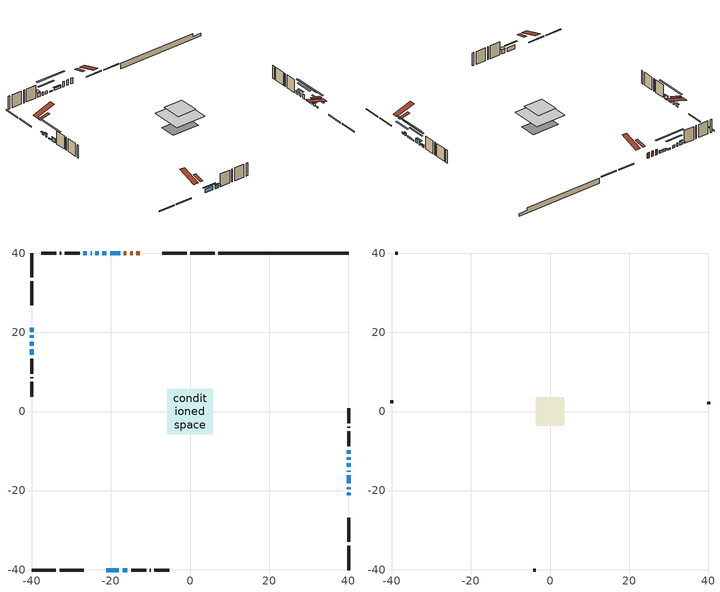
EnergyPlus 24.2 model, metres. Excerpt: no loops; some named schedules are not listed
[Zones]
conditioned space
 floor outside (Floor1 construction): -1.2,-1.2 -1.2,1.2 1.2,1.2 1.2,-1.2 z0.76
 floor adiabatic (AdiabaticFloorConstruction): -5.74,-5.74 -5.74,5.74 5.74,5.74 5.74,-5.74 z3.2
 floor foundation (Slab1 construction): -5.18,-3.05 -5.18,3.05 5.18,3.05 5.18,-3.05 z-1.22
 wall outside (RimJoist1 construction): 6.24,40.09 0.07,40.09 / -40.09,-40.09 -33.92,-40.09 / -40.09,40.09 -40.09,33.92 / 40.09,-40.09 40.09,-33.92 z0.76:1.06
 wall outside (RimJoist2 construction): -0.86,40.09 -7.03,40.09 / -32.99,-40.09 -26.81,-40.09 / -40.09,32.99 -40.09,26.81 / 40.09,-32.99 40.09,-26.81 z0.76:1.06
 wall outside (AdiabaticWallConstruction 1): -12.67,40.09 -13.53,40.09 / -14.46,40.09 -15.14,40.09 / -16.06,40.09 -16.73,40.09 z0.76:2.79
 wall outside (AdiabaticWallConstruction): 40.09,-21.18 40.09,-20.61 / 40.09,-18.17 40.09,-16.14 / -21.13,40.09 -22.15,40.09 z0.76:1.27; 40.09,-19.69 40.09,-19.1 z0.76:1.78; -17.66,40.09 -20.2,40.09 / -40.09,21.18 -40.09,20.23 / 40.09,-10.65 40.09,-9.76 z0.76:1.65; -21.17,-40.09 -17.97,-40.09 / -17.05,-40.09 -15.82,-40.09 / -40.09,15.75 -40.09,14.32 z0.76:2.18; -40.09,19.31 -40.09,18.62 z0.76:2.11; 40.09,-15.22 40.09,-14.96 z0.76:1.12; 40.09,-14.03 40.09,-13.14 / -26.07,40.09 -26.97,40.09 z0.76:2.31; -40.09,17.69 -40.09,16.68 z0.76:1.14; -23.07,40.09 -23.91,40.09 z0.76:1.68; -24.84,40.09 -25.15,40.09 z0.76:1.98; 40.09,-12.21 40.09,-11.58 z0.76:2.03
 wall outside (Wall1 construction): -27.89,40.09 -31.68,40.09 / -14.9,-40.09 -11.11,-40.09 / -40.09,13.4 -40.09,9.61 / 40.09,-8.83 40.09,-5.04 z0.76:5.64
 wall outside (Wall2 construction): -32.61,40.09 -32.88,40.09 / -10.18,-40.09 -9.91,-40.09 / -40.09,8.68 -40.09,8.41 / 40.09,-4.11 40.09,-3.84 z0.76:5.64
 wall outside (Wall3 construction): -33.81,40.09 -37.57,40.09 / -8.98,-40.09 -5.22,-40.09 / -40.09,7.48 -40.09,3.72 / 40.09,-2.92 40.09,0.85 z0.76:5.64
 wall foundation (FoundationWall1 construction): 7.17,40.09,-1.22 7.17,40.09,0.76 36.8,40.09,0.76 36.8,40.09,-0.27 40.09,40.09,-0.27 40.09,40.09,-1.22
 window (WindowConstruction): 40.09,-21.17 40.09,-20.62 z0.76:1.27
 window (WindowConstruction 8): 40.09,-19.69 40.09,-19.1 z0.76:1.78
 window (WindowConstruction 9): -17.66,40.09 -20.2,40.09 z0.76:1.65
 window (WindowConstruction 10): -21.17,-40.09 -17.97,-40.09 z0.76:2.18
 window (WindowConstruction 11): -40.09,21.17 -40.09,20.24 z0.76:1.65
 window (WindowConstruction 12): -40.09,19.31 -40.09,18.62 z0.76:2.11
 window (WindowConstruction 14): 40.09,-18.17 40.09,-16.14 z0.76:1.27
 window (WindowConstruction 15): 40.09,-15.21 40.09,-14.96 z0.76:1.12
 window (WindowConstruction 1): 40.09,-14.03 40.09,-13.14 z0.76:2.31
 window (WindowConstruction 16): -21.13,40.09 -22.15,40.09 z0.76:1.27
 window (WindowConstruction 17): -40.09,17.69 -40.09,16.68 z0.76:1.14
 window (WindowConstruction 2): -23.07,40.09 -23.91,40.09 z0.76:1.67
 window (WindowConstruction 3): -17.04,-40.09 -15.83,-40.09 z0.76:2.18
 window (WindowConstruction 4): -40.09,15.75 -40.09,14.32 z0.76:2.18
 window (WindowConstruction 13): -24.84,40.09 -25.15,40.09 z0.76:1.98
 window (WindowConstruction 5): -26.08,40.09 -26.97,40.09 z0.76:2.31
 window (WindowConstruction 6): 40.09,-12.21 40.09,-11.58 z0.76:2.03
 window (WindowConstruction 7): 40.09,-10.65 40.09,-9.76 z0.76:1.65
 door (Door): -12.67,40.09 -13.53,40.09 z0.76:2.79
 door (Door 1): -14.46,40.09 -15.14,40.09 z0.76:2.79
 door (Door 2): -16.07,40.09 -16.73,40.09 z0.76:2.79
 ceiling adiabatic (AdiabaticFloorConstruction): 5.74,-5.74 5.74,5.74 -5.74,5.74 -5.74,-5.74 z3.2
 roof outside (Roof2 construction): -11.74,40.09,5.64 -11.74,36.3,6.58 -10.77,36.3,6.58 -10.77,40.09,5.64; -22.1,-40.09,5.64 -22.1,-36.3,6.58 -23.08,-36.3,6.58 -23.08,-40.09,5.64; -40.09,22.1,5.64 -36.3,22.1,6.58 -36.3,23.08,6.58 -40.09,23.08,5.64; 40.09,-22.1,5.64 36.3,-22.1,6.58 36.3,-23.08,6.58 40.09,-23.08,5.64
attic - vented
 floor to conditioned space (Floor2 construction Reversed): -3.66,-3.66 -3.66,3.66 3.66,3.66 3.66,-3.66 z5.64
 wall outside (Wall4 construction): -38.5,40.09 -39.16,40.09 / -4.29,-40.09 -3.63,-40.09 / -40.09,2.79 -40.09,2.13 / 40.09,1.78 40.09,2.43 z0.76:5.64
 roof outside (Roof1 construction): -9.84,40.09,5.64 -9.84,32.96,8.01 -7.96,32.96,8.01 -7.96,40.09,5.64; -24.01,-40.09,5.64 -24.01,-32.96,8.01 -25.89,-32.96,8.01 -25.89,-40.09,5.64; -40.09,24.01,5.64 -32.96,24.01,8.01 -32.96,25.89,8.01 -40.09,25.89,5.64; 40.09,-24.01,5.64 32.96,-24.01,8.01 32.96,-25.89,8.01 40.09,-25.89,5.64
shading: 40.09,-17.88 40.09,-23.91 40.52,-23.91 40.52,-17.88 z4.01; 40.09,-18.95 40.09,-19.84 40.52,-19.84 40.52,-18.95 z1.92; -20.35,40.09 -17.51,40.09 -17.51,40.52 -20.35,40.52 z1.8; -17.06,-40.09 -22.09,-40.09 -22.09,-40.52 -17.06,-40.52 z3.09; -40.09,20.09 -40.09,21.32 -40.52,21.32 -40.52,20.09 z1.8; -40.09,18.47 -40.09,19.46 -40.52,19.46 -40.52,18.47 z2.26; 40.09,-10.96 40.09,-23.35 40.52,-23.35 40.52,-10.96 z6.45; 40.09,-9.78 40.09,-20.39 40.52,-20.39 40.52,-9.78 z6.3; 40.09,-10.4 40.09,-16.77 40.52,-16.77 40.52,-10.4 z5.05; -27.32,40.09 -15.95,40.09 -15.95,40.52 -27.32,40.52 z6.45; -40.09,11.5 -40.09,22.87 -40.52,22.87 -40.52,11.5 z6.32; -26.65,40.09 -20.33,40.09 -20.33,40.52 -26.65,40.52 z4.41; -15.68,-40.09 -17.19,-40.09 -17.19,-41.31 -15.68,-41.31 z2.33; -40.09,14.18 -40.09,15.9 -40.24,15.9 -40.24,14.18 z2.33; -27.11,40.09 -25.93,40.09 -25.93,41.61 -27.11,41.61 z2.46; 40.09,-10.67 40.09,-13.12 40.52,-13.12 40.52,-10.67 z2.94; 40.09,-9.61 40.09,-10.8 40.52,-10.8 40.52,-9.61 z1.8
[Building]
Building 1: Terrain=Suburbs
[Site:Location]
Toronto Intl AP_ON: Latitude {deg}=43.68; Longitude {deg}=-79.63; Time Zone {hr}=-5; Elevation {m}=173; Keep Site Location Information=Yes
[Site:GroundTemperature:Shallow]
4.59119, 2.66285, 2.50842, 3.42352, 7.09712, 10.7536, 13.9236, 15.9317, 16.1023, 14.4691, 11.3799, 7.83558
[Site:WaterMainsTemperature]
Calculation Method=Schedule; Temperature Schedule=mains temperature schedule
[Material] Roughness=Rough; Thermal Absorptance=0.9
Name | Thickness {m} | Conductivity {W/m-K} | Density {kg/m3} | Specific Heat {J/kg-K} | Solar Absorptance | Visible Absorptance
asphalt or fiberglass shingles | 0.00635 | 0.162714 | 1121.4 | 1465.45 | 0.4 | 0.4
ceiling loosefill ins | 0.0846667 | 0.0480833 | 16.02 | 1046.75 | 0.7 | 0.7
ceiling stud and cavity | 0.1397 | 0.0941129 | 65.682 | 1177.47 | 0.7 | 0.7
concrete 4.0 in. | 0.1016 | 1.803125 | 2242.8 | 837.4 | 0.7 | 0.7
concrete 8.0 in. | 0.2032 | 1.803125 | 2242.8 | 837.4 | 0.7 | 0.7
door material | 0.04445 | 0.188738 | 512.64 | 1214.23 | 0.7 | 0.7
door material 1 | 0.04445 | 0.20624 | 512.64 | 1214.23 | 0.7 | 0.7
exterior vertical ins | 0.0448461 | 0.029427 | 32.04 | 1214.23 | 0.7 | 0.7
floor covering | 0.0127 | 0.0433444 | 54.468 | 1339.84 | 0.6 | 0.6
floor rigid ins; wall rigid ins | 0.512978 | 0.029427 | 32.04 | 1214.23 | 0.7 | 0.7
floor stud and cavity | 0.1397 | 1.61265 | 92.3553 | 1139.71 | 0.7 | 0.7
floor stud and cavity 1 | 0.1397 | 1.75129 | 37.0049 | 1207.88 | 0.7 | 0.7
furniture material conditioned space 1 | 0.1524 | 0.115458 | 640.8 | 1214.23 | 0.6 | 0.6
gypsum board | 0.0127 | 0.160291 | 801 | 837.4 | 0.6 | 0.6
gypsum board 1 | 0.0127 | 0.160291 | 801 | 837.4 | 0.7 | 0.7
osb sheathing 0.5 in. | 0.0127 | 0.115458 | 512.64 | 1214.23 | 0.7 | 0.7
osb sheathing 0.75 in. | 0.01905 | 0.115458 | 512.64 | 1214.23 | 0.7 | 0.7
osb sheathing 2.0 in. | 0.0508 | 0.115458 | 512.64 | 1214.23 | 0.7 | 0.7
rim joist stud and cavity | 0.0508 | 0.177588 | 50.32683 | 1063.81 | 0.6 | 0.6
rim joist stud and cavity 1 | 0.0508 | 0.0286899 | 125.044 | 1163.47 | 0.6 | 0.6
roof stud and cavity | 0.2032 | 4.44311 | 78.34581 | 1123.46 | 0.7 | 0.7
wall stud and cavity | 0.1397 | 0.435945 | 139.0536 | 1170.24 | 0.7 | 0.7
wall stud and cavity 1 | 0.1397 | 0.383292 | 139.0536 | 1170.24 | 0.7 | 0.7
wall stud and cavity 2 | 0.1397 | 1.27985 | 139.0536 | 1170.24 | 0.7 | 0.7
wall stud and cavity 3 | 0.0889 | 6.1454 | 50.32683 | 1063.81 | 0.6 | 0.6
wall stud and cavity 4 | 0.0889 | 0.380278 | 52.3479 | 1209.89 | 0.7 | 0.7
wall stud and cavity 5 | 0.0889 | 0.391764 | 83.0341 | 1211.67 | 0.7 | 0.7
wood siding | 0.0254 | 0.102417 | 544.68 | 1172.36 | 0.4 | 0.4
wood siding 1 | 0.00254 | 0.102417 | 544.68 | 1172.36 | 0.4 | 0.4
wood siding 2; wood siding 3; wood siding 4 | 0.0254 | 0.102417 | 544.68 | 1172.36 | 0.7 | 0.7
[WindowMaterial:SimpleGlazingSystem]
Name | U-Factor {W/m2-K} | Solar Heat Gain Coefficient
WindowMaterial | 4.67924 | 0.62
WindowMaterial 1 | 3.73669 | 0.69
WindowMaterial 10 | 3.7384 | 0.56
WindowMaterial 11 | 7.14236 | 0.66
WindowMaterial 12 | 2.22975 | 0.51
WindowMaterial 13 | 6.83007 | 0.72
WindowMaterial 14 | 5.51845 | 0.55
WindowMaterial 15 | 4.28235 | 0.47
WindowMaterial 16 | 5.97666 | 0.51
WindowMaterial 2 | 5.09941 | 0.58
WindowMaterial 3 | 2.2235 | 0.57
WindowMaterial 4 | 2.906 | 0.68
WindowMaterial 5 | 4.536722 | 0.63
WindowMaterial 6 | 4.03365 | 0.67
WindowMaterial 7 | 7.33143 | 0.72
WindowMaterial 8 | 4.19264 | 0.66
WindowMaterial 9 | 7.032203 | 0.69
[Construction]
AdiabaticFloorConstruction: floor stud and cavity 1, floor rigid ins, osb sheathing 0.75 in., floor covering
AdiabaticWallConstruction: wood siding 3, wall rigid ins, wall stud and cavity 4, gypsum board
AdiabaticWallConstruction 1: wood siding 4, wall rigid ins, wall stud and cavity 4, gypsum board
Door; Door 1: door material
Door 2: door material 1
Floor1 construction: floor stud and cavity, osb sheathing 0.75 in., floor covering
Floor2 construction Reversed: gypsum board, ceiling stud and cavity, ceiling loosefill ins
FoundationWall1 construction: concrete 8.0 in., gypsum board 1
furniture construction conditioned space 1: furniture material conditioned space 1
PartitionWallConstruction: gypsum board, wall stud and cavity 5, gypsum board
RimJoist1 construction: wood siding 2, rim joist stud and cavity
RimJoist2 construction: wood siding 2, osb sheathing 2.0 in., rim joist stud and cavity 1
Roof1 construction: asphalt or fiberglass shingles
Roof2 construction: asphalt or fiberglass shingles, osb sheathing 0.75 in., roof stud and cavity, gypsum board
Slab1 construction: concrete 4.0 in.
Wall1 construction: wood siding, osb sheathing 0.5 in., wall stud and cavity, gypsum board
Wall2 construction: wood siding, osb sheathing 0.5 in., wall stud and cavity 1, gypsum board
Wall3 construction: wood siding, osb sheathing 0.5 in., wall stud and cavity 2, gypsum board
Wall4 construction: wood siding 1, wall stud and cavity 3
WindowConstruction: WindowMaterial
WindowConstruction 1: WindowMaterial 1
WindowConstruction 10: WindowMaterial 10
WindowConstruction 11: WindowMaterial 11
WindowConstruction 12: WindowMaterial 12
WindowConstruction 13: WindowMaterial 13
WindowConstruction 14; WindowConstruction 16: WindowMaterial 14
WindowConstruction 15: WindowMaterial 15
WindowConstruction 17: WindowMaterial 16
WindowConstruction 2: WindowMaterial 2
WindowConstruction 3: WindowMaterial 3
WindowConstruction 4: WindowMaterial 4
WindowConstruction 5: WindowMaterial 5
WindowConstruction 6: WindowMaterial 6
WindowConstruction 7: WindowMaterial 7
WindowConstruction 8: WindowMaterial 8
WindowConstruction 9: WindowMaterial 9
[Zone] Multiplier=1; Part of Total Floor Area=Yes
Name | Volume {m3}
attic - vented | 20.6301
conditioned space | 494.1
[Space]
Name | Zone | Volume {m3}
attic - vented 1 | attic - vented | 20.6301
conditioned space 1 | conditioned space | 494.1
[ZoneInfiltration:EffectiveLeakageArea]
infil attic - vented 1: Zone or Space=attic - vented 1; Schedule=Always On Discrete; Effective Air Leakage Area {cm2}=2214.21; Stack Coefficient=0.000504275; Wind Coefficient=1.51724e-05
[ZoneMixing]
whole house fan mix: Zone or Space=attic - vented; Schedule=Always On Continuous; Design Flow Rate Calculation Method=Flow/Zone; Design Flow Rate {m3/s}=0; Source Zone or Space=conditioned space
[SurfaceProperty:ExposedFoundationPerimeter]
Slab1: Exposed Perimeter Calculation Method=TotalExposedPerimeter; Total Exposed Perimeter {m}=32.919
[InternalMass] Zone or ZoneList=conditioned space; Space or SpaceList=conditioned space 1
Name | Construction | Surface Area {m2}
furniture mass conditioned space 1 | furniture construction conditioned space 1 | 80.212
partition wall mass | PartitionWallConstruction | 200.53
[Lights]
interior lighting: Zone or ZoneList or Space or SpaceList=conditioned space 1; Schedule=interior lighting schedule; Design Level Calculation Method=LightingLevel; Lighting Level {W}=343.2; Return Air Fraction=0; Fraction Radiant=0.6; Fraction Visible=0.2; Fraction Replaceable=1
[People]
occupants: Zone or ZoneList or Space or SpaceList=conditioned space 1; Number of People Schedule=occupants schedule; Number of People Calculation Method=People; Number of People=3; Fraction Radiant=0.314171; Sensible Heat Fraction=0.56303; Activity Level Schedule=occupants activity schedule; Carbon Dioxide Generation Rate {m3/s-W}=0; Enable ASHRAE 55 Comfort Warnings=No; Mean Radiant Temperature Calculation Type=EnclosureAveraged
[ElectricEquipment] Zone or ZoneList or Space or SpaceList=conditioned space 1; Design Level Calculation Method=EquipmentLevel
Name | Schedule | Design Level {W} | Fraction Latent | Fraction Radiant | Fraction Lost
clothes dryer | clothes dryer schedule | 140.772 | 0.015 | 0.081 | 0.85
clothes washer | clothes washer schedule | 32.1985 | 0.03 | 0.162 | 0.7
cooking range | cooking range schedule | 215.147 | 0.08 | 0.432 | 0.2
dishwasher | dishwasher schedule | 66.8632 | 0.3 | 0.18 | 0.4
fridge | fridge schedule | 72.9452 | 0 | 0.6 | 0
mech vent bath fan 0 | mech vent bath fan 0 schedule | 50.2 | 0 | 0 | 1
mech vent bath fan 1 | mech vent bath fan 1 schedule | 50.2 | 0 | 0 | 1
mech vent house fan | mech vent house fan schedule | 0 | 0 | 0 | 1
mech vent house fan cfis | mech vent house fan cfis schedule | 0 | 0 | 0 | 0
mech vent range fan 0 | mech vent range fan 0 schedule | 57 | 0 | 0 | 1
misc plug loads | misc plug loads schedule | 494.7 | 0.045 | 0.513 | 0.1
whole house fan | Always On Discrete | 0 | 0 | 0 | 1
[OtherEquipment] Zone or ZoneList or Space or SpaceList=conditioned space 1; Design Level Calculation Method=EquipmentLevel
Name | Fuel Type | Schedule | Design Level {W} | Fraction Latent | Fraction Radiant | Fraction Lost
clothes dryer 1 | Electricity | clothes dryer schedule | 0 | 0.015 | 0.081 | 0.85
cooking range 1 | Electricity | cooking range schedule | 0 | 0.08 | 0.432 | 0.2
general water use latent | None | general water use schedule | 62.594 | 1 | 0 | 0
general water use sensible | None | general water use schedule | -61.6891 | 0 | 0.6 | 0
mech vent house fan latent load | None | Always On Discrete | 0 | 1 | 0 | 0
mech vent house fan sensible load | None | Always On Discrete | 0 | 0 | 0 | 0
water heater energy adjustment1 | NaturalGas | Always On Discrete | 0.01 | 0 | 0 | 1
[ZoneInfiltration:DesignFlowRate] Zone or ZoneList or Space or SpaceList=conditioned space 1; Schedule=Always On Discrete; Design Flow Rate Calculation Method=Flow/Zone; Design Flow Rate {m3/s}=0
infil flow; natural vent flow; whole house fan flow
[Foundation:Kiva]
Foundation Kiva 1: Initial Indoor Air Temperature {C}=18; Wall Height Above Grade {m}=0.760019; Wall Depth Below Slab {m}=0.2032; Custom Block Material Name 1=exterior vertical ins; Custom Block Depth 1 {m}=1.98001; Custom Block X Position 1 {m}=0.2159; Custom Block Z Position 1 {m}=0
[Foundation:Kiva:Settings]
Soil Conductivity {W/m-K}=0.849921; Soil Density {kg/m3}=1842.3; Soil Specific Heat {J/kg-K}=418.7; Ground Solar Absorptivity=0.9; Ground Thermal Absorptivity=0.9; Ground Surface Roughness {m}=0.03; Far-Field Width {m}=40; Deep-Ground Boundary Condition=ZeroFlux; Deep-Ground Depth {m}=40; Minimum Cell Dimension {m}=0.2; Maximum Cell Growth Coefficient=3; Simulation Timestep=Timestep
[Exterior:Lights]
exterior lighting: Schedule=exterior lighting schedule; Design Level {W}=75.6
[Schedule:Constant]
Name | Hourly Value
Always On Continuous; mech vent house fan schedule; mech vent house fan cfis schedule; Always On Discrete | 1
occupants activity schedule | 117.228
fridge schedule | 0
[Schedule:Week:Daily]
interior lighting schedule Week Rule - Jan1-Jan27: interior lighting schedule day, interior lighting schedule day, interior lighting schedule day, interior lighting schedule day, interior lighting schedule day, interior lighting schedule day, interior lighting schedule day, interior lighting schedule default day, interior lighting schedule default day, interior lighting schedule default day, interior lighting schedule default day, interior lighting schedule default day
interior lighting schedule Week Rule - Jan28-Feb3: interior lighting schedule day, interior lighting schedule day, interior lighting schedule day, interior lighting schedule day, interior lighting schedule day 1, interior lighting schedule day 1, interior lighting schedule day 1, interior lighting schedule default day, interior lighting schedule default day, interior lighting schedule default day, interior lighting schedule default day, interior lighting schedule default day
interior lighting schedule Week Rule - Feb4-Feb24: interior lighting schedule day 1, interior lighting schedule day 1, interior lighting schedule day 1, interior lighting schedule day 1, interior lighting schedule day 1, interior lighting schedule day 1, interior lighting schedule day 1, interior lighting schedule default day, interior lighting schedule default day, interior lighting schedule default day, interior lighting schedule default day, interior lighting schedule default day
interior lighting schedule Week Rule - Feb25-Mar3: interior lighting schedule day 1, interior lighting schedule day 1, interior lighting schedule day 1, interior lighting schedule day 1, interior lighting schedule day 2, interior lighting schedule day 2, interior lighting schedule day 2, interior lighting schedule default day, interior lighting schedule default day, interior lighting schedule default day, interior lighting schedule default day, interior lighting schedule default day
interior lighting schedule Week Rule - Mar4-Mar31: interior lighting schedule day 2, interior lighting schedule day 2, interior lighting schedule day 2, interior lighting schedule day 2, interior lighting schedule day 2, interior lighting schedule day 2, interior lighting schedule day 2, interior lighting schedule default day, interior lighting schedule default day, interior lighting schedule default day, interior lighting schedule default day, interior lighting schedule default day
interior lighting schedule Week Rule - Apr1-Apr28: interior lighting schedule day 3, interior lighting schedule day 3, interior lighting schedule day 3, interior lighting schedule day 3, interior lighting schedule day 3, interior lighting schedule day 3, interior lighting schedule day 3, interior lighting schedule default day, interior lighting schedule default day, interior lighting schedule default day, interior lighting schedule default day, interior lighting schedule default day
interior lighting schedule Week Rule - Apr29-May5: interior lighting schedule day 3, interior lighting schedule day 3, interior lighting schedule day 4, interior lighting schedule day 4, interior lighting schedule day 4, interior lighting schedule day 4, interior lighting schedule day 4, interior lighting schedule default day, interior lighting schedule default day, interior lighting schedule default day, interior lighting schedule default day, interior lighting schedule default day
interior lighting schedule Week Rule - May6-May26: interior lighting schedule day 4, interior lighting schedule day 4, interior lighting schedule day 4, interior lighting schedule day 4, interior lighting schedule day 4, interior lighting schedule day 4, interior lighting schedule day 4, interior lighting schedule default day, interior lighting schedule default day, interior lighting schedule default day, interior lighting schedule default day, interior lighting schedule default day
interior lighting schedule Week Rule - May27-Jun2: interior lighting schedule day 4, interior lighting schedule day 4, interior lighting schedule day 4, interior lighting schedule day 4, interior lighting schedule day 4, interior lighting schedule day 5, interior lighting schedule day 5, interior lighting schedule default day, interior lighting schedule default day, interior lighting schedule default day, interior lighting schedule default day, interior lighting schedule default day
interior lighting schedule Week Rule - Jun3-Jun30: interior lighting schedule day 5, interior lighting schedule day 5, interior lighting schedule day 5, interior lighting schedule day 5, interior lighting schedule day 5, interior lighting schedule day 5, interior lighting schedule day 5, interior lighting schedule default day, interior lighting schedule default day, interior lighting schedule default day, interior lighting schedule default day, interior lighting schedule default day
interior lighting schedule Week Rule - Jul1-Jul28: interior lighting schedule day 6, interior lighting schedule day 6, interior lighting schedule day 6, interior lighting schedule day 6, interior lighting schedule day 6, interior lighting schedule day 6, interior lighting schedule day 6, interior lighting schedule default day, interior lighting schedule default day, interior lighting schedule default day, interior lighting schedule default day, interior lighting schedule default day
interior lighting schedule Week Rule - Jul29-Aug4: interior lighting schedule day 6, interior lighting schedule day 6, interior lighting schedule day 6, interior lighting schedule day 7, interior lighting schedule day 7, interior lighting schedule day 7, interior lighting schedule day 7, interior lighting schedule default day, interior lighting schedule default day, interior lighting schedule default day, interior lighting schedule default day, interior lighting schedule default day
interior lighting schedule Week Rule - Aug5-Aug25: interior lighting schedule day 7, interior lighting schedule day 7, interior lighting schedule day 7, interior lighting schedule day 7, interior lighting schedule day 7, interior lighting schedule day 7, interior lighting schedule day 7, interior lighting schedule default day, interior lighting schedule default day, interior lighting schedule default day, interior lighting schedule default day, interior lighting schedule default day
interior lighting schedule Week Rule - Aug26-Sep1: interior lighting schedule day 7, interior lighting schedule day 7, interior lighting schedule day 7, interior lighting schedule day 7, interior lighting schedule day 7, interior lighting schedule day 7, interior lighting schedule day 8, interior lighting schedule default day, interior lighting schedule default day, interior lighting schedule default day, interior lighting schedule default day, interior lighting schedule default day
interior lighting schedule Week Rule - Sep2-Sep29: interior lighting schedule day 8, interior lighting schedule day 8, interior lighting schedule day 8, interior lighting schedule day 8, interior lighting schedule day 8, interior lighting schedule day 8, interior lighting schedule day 8, interior lighting schedule default day, interior lighting schedule default day, interior lighting schedule default day, interior lighting schedule default day, interior lighting schedule default day
interior lighting schedule Week Rule - Sep30-Oct6: interior lighting schedule day 8, interior lighting schedule day 9, interior lighting schedule day 9, interior lighting schedule day 9, interior lighting schedule day 9, interior lighting schedule day 9, interior lighting schedule day 9, interior lighting schedule default day, interior lighting schedule default day, interior lighting schedule default day, interior lighting schedule default day, interior lighting schedule default day
interior lighting schedule Week Rule - Oct7-Oct27: interior lighting schedule day 9, interior lighting schedule day 9, interior lighting schedule day 9, interior lighting schedule day 9, interior lighting schedule day 9, interior lighting schedule day 9, interior lighting schedule day 9, interior lighting schedule default day, interior lighting schedule default day, interior lighting schedule default day, interior lighting schedule default day, interior lighting schedule default day
interior lighting schedule Week Rule - Oct28-Nov3: interior lighting schedule day 9, interior lighting schedule day 9, interior lighting schedule day 9, interior lighting schedule day 9, interior lighting schedule day 10, interior lighting schedule day 10, interior lighting schedule day 10, interior lighting schedule default day, interior lighting schedule default day, interior lighting schedule default day, interior lighting schedule default day, interior lighting schedule default day
interior lighting schedule Week Rule - Nov4-Nov24: interior lighting schedule day 10, interior lighting schedule day 10, interior lighting schedule day 10, interior lighting schedule day 10, interior lighting schedule day 10, interior lighting schedule day 10, interior lighting schedule day 10, interior lighting schedule default day, interior lighting schedule default day, interior lighting schedule default day, interior lighting schedule default day, interior lighting schedule default day
interior lighting schedule Week Rule - Nov25-Dec1: interior lighting schedule day 10, interior lighting schedule day 10, interior lighting schedule day 10, interior lighting schedule day 10, interior lighting schedule day 10, interior lighting schedule day 10, interior lighting schedule day 11, interior lighting schedule default day, interior lighting schedule default day, interior lighting schedule default day, interior lighting schedule default day, interior lighting schedule default day
interior lighting schedule Week Rule - Dec2-Dec31: interior lighting schedule day 11, interior lighting schedule day 11, interior lighting schedule day 11, interior lighting schedule day 11, interior lighting schedule day 11, interior lighting schedule day 11, interior lighting schedule day 11, interior lighting schedule default day, interior lighting schedule default day, interior lighting schedule default day, interior lighting schedule default day, interior lighting schedule default day
occupants schedule Week Rule - Jan1-Dec31: occupants schedule day, occupants schedule day, occupants schedule day, occupants schedule day, occupants schedule day, occupants schedule day, occupants schedule day, occupants schedule default day, occupants schedule default day, occupants schedule default day, occupants schedule default day, occupants schedule default day
clothes dryer schedule Week Rule - Jan1-Dec31: clothes dryer schedule day, clothes dryer schedule day, clothes dryer schedule day, clothes dryer schedule day, clothes dryer schedule day, clothes dryer schedule day, clothes dryer schedule day, clothes dryer schedule default day, clothes dryer schedule default day, clothes dryer schedule default day, clothes dryer schedule default day, clothes dryer schedule default day
clothes washer schedule Week Rule - Jan1-Dec31: clothes washer schedule day, clothes washer schedule day, clothes washer schedule day, clothes washer schedule day, clothes washer schedule day, clothes washer schedule day, clothes washer schedule day, clothes washer schedule default day, clothes washer schedule default day, clothes washer schedule default day, clothes washer schedule default day, clothes washer schedule default day
cooking range schedule Week Rule - Jan1-Dec31: cooking range schedule day, cooking range schedule day, cooking range schedule day, cooking range schedule day, cooking range schedule day, cooking range schedule day, cooking range schedule day, cooking range schedule default day, cooking range schedule default day, cooking range schedule default day, cooking range schedule default day, cooking range schedule default day
dishwasher schedule Week Rule - Jan1-Dec31: dishwasher schedule day, dishwasher schedule day, dishwasher schedule day, dishwasher schedule day, dishwasher schedule day, dishwasher schedule day, dishwasher schedule day, dishwasher schedule default day, dishwasher schedule default day, dishwasher schedule default day, dishwasher schedule default day, dishwasher schedule default day
mech vent bath fan 0 schedule Week Rule - Jan1-Dec31: mech vent bath fan 0 schedule day, mech vent bath fan 0 schedule day, mech vent bath fan 0 schedule day, mech vent bath fan 0 schedule day, mech vent bath fan 0 schedule day, mech vent bath fan 0 schedule day, mech vent bath fan 0 schedule day, mech vent bath fan 0 schedule default day, mech vent bath fan 0 schedule default day, mech vent bath fan 0 schedule default day, mech vent bath fan 0 schedule default day, mech vent bath fan 0 schedule default day
mech vent bath fan 1 schedule Week Rule - Jan1-Dec31: mech vent bath fan 1 schedule day, mech vent bath fan 1 schedule day, mech vent bath fan 1 schedule day, mech vent bath fan 1 schedule day, mech vent bath fan 1 schedule day, mech vent bath fan 1 schedule day, mech vent bath fan 1 schedule day, mech vent bath fan 1 schedule default day, mech vent bath fan 1 schedule default day, mech vent bath fan 1 schedule default day, mech vent bath fan 1 schedule default day, mech vent bath fan 1 schedule default day
mech vent range fan 0 schedule Week Rule - Jan1-Dec31: mech vent range fan 0 schedule day, mech vent range fan 0 schedule day, mech vent range fan 0 schedule day, mech vent range fan 0 schedule day, mech vent range fan 0 schedule day, mech vent range fan 0 schedule day, mech vent range fan 0 schedule day, mech vent range fan 0 schedule default day, mech vent range fan 0 schedule default day, mech vent range fan 0 schedule default day, mech vent range fan 0 schedule default day, mech vent range fan 0 schedule default day
misc plug loads schedule Week Rule - Jan1-Dec31: misc plug loads schedule day, misc plug loads schedule day, misc plug loads schedule day, misc plug loads schedule day, misc plug loads schedule day, misc plug loads schedule day, misc plug loads schedule day, misc plug loads schedule default day, misc plug loads schedule default day, misc plug loads schedule default day, misc plug loads schedule default day, misc plug loads schedule default day
general water use schedule Week Rule - Jan1-Dec31: general water use schedule day, general water use schedule day, general water use schedule day, general water use schedule day, general water use schedule day, general water use schedule day, general water use schedule day, general water use schedule default day, general water use schedule default day, general water use schedule default day, general water use schedule default day, general water use schedule default day
exterior lighting schedule Week Rule - Jan1-Jan27: exterior lighting schedule day, exterior lighting schedule day, exterior lighting schedule day, exterior lighting schedule day, exterior lighting schedule day, exterior lighting schedule day, exterior lighting schedule day, exterior lighting schedule default day, exterior lighting schedule default day, exterior lighting schedule default day, exterior lighting schedule default day, exterior lighting schedule default day
exterior lighting schedule Week Rule - Jan28-Feb3: exterior lighting schedule day, exterior lighting schedule day, exterior lighting schedule day, exterior lighting schedule day, exterior lighting schedule day 1, exterior lighting schedule day 1, exterior lighting schedule day 1, exterior lighting schedule default day, exterior lighting schedule default day, exterior lighting schedule default day, exterior lighting schedule default day, exterior lighting schedule default day
exterior lighting schedule Week Rule - Feb4-Feb24: exterior lighting schedule day 1, exterior lighting schedule day 1, exterior lighting schedule day 1, exterior lighting schedule day 1, exterior lighting schedule day 1, exterior lighting schedule day 1, exterior lighting schedule day 1, exterior lighting schedule default day, exterior lighting schedule default day, exterior lighting schedule default day, exterior lighting schedule default day, exterior lighting schedule default day
exterior lighting schedule Week Rule - Feb25-Mar3: exterior lighting schedule day 1, exterior lighting schedule day 1, exterior lighting schedule day 1, exterior lighting schedule day 1, exterior lighting schedule day 2, exterior lighting schedule day 2, exterior lighting schedule day 2, exterior lighting schedule default day, exterior lighting schedule default day, exterior lighting schedule default day, exterior lighting schedule default day, exterior lighting schedule default day
exterior lighting schedule Week Rule - Mar4-Mar31: exterior lighting schedule day 2, exterior lighting schedule day 2, exterior lighting schedule day 2, exterior lighting schedule day 2, exterior lighting schedule day 2, exterior lighting schedule day 2, exterior lighting schedule day 2, exterior lighting schedule default day, exterior lighting schedule default day, exterior lighting schedule default day, exterior lighting schedule default day, exterior lighting schedule default day
exterior lighting schedule Week Rule - Apr1-Apr28: exterior lighting schedule day 3, exterior lighting schedule day 3, exterior lighting schedule day 3, exterior lighting schedule day 3, exterior lighting schedule day 3, exterior lighting schedule day 3, exterior lighting schedule day 3, exterior lighting schedule default day, exterior lighting schedule default day, exterior lighting schedule default day, exterior lighting schedule default day, exterior lighting schedule default day
[Schedule:Year]
interior lighting schedule: interior lighting schedule Week Rule - Jan1-Jan27, 1, 1, 1, 27, interior lighting schedule Week Rule - Jan28-Feb3, 1, 28, 2, 3, interior lighting schedule Week Rule - Feb4-Feb24, 2, 4, 2, 24, interior lighting schedule Week Rule - Feb25-Mar3, 2, 25, 3, 3, interior lighting schedule Week Rule - Mar4-Mar31, 3, 4, 3, 31, interior lighting schedule Week Rule - Apr1-Apr28, 4, 1, 4, 28, interior lighting schedule Week Rule - Apr29-May5, 4, 29, 5, 5, interior lighting schedule Week Rule - May6-May26, 5, 6, 5, 26, interior lighting schedule Week Rule - May27-Jun2, 5, 27, 6, 2, interior lighting schedule Week Rule - Jun3-Jun30, 6, 3, 6, 30, interior lighting schedule Week Rule - Jul1-Jul28, 7, 1, 7, 28, interior lighting schedule Week Rule - Jul29-Aug4, 7, 29, 8, 4, interior lighting schedule Week Rule - Aug5-Aug25, 8, 5, 8, 25, interior lighting schedule Week Rule - Aug26-Sep1, 8, 26, 9, 1, interior lighting schedule Week Rule - Sep2-Sep29, 9, 2, 9, 29, interior lighting schedule Week Rule - Sep30-Oct6, 9, 30, 10, 6, interior lighting schedule Week Rule - Oct7-Oct27, 10, 7, 10, 27, interior lighting schedule Week Rule - Oct28-Nov3, 10, 28, 11, 3, interior lighting schedule Week Rule - Nov4-Nov24, 11, 4, 11, 24, interior lighting schedule Week Rule - Nov25-Dec1, 11, 25, 12, 1, interior lighting schedule Week Rule - Dec2-Dec31, 12, 2, 12, 31
occupants schedule: occupants schedule Week Rule - Jan1-Dec31, 1, 1, 12, 31
clothes dryer schedule: clothes dryer schedule Week Rule - Jan1-Dec31, 1, 1, 12, 31
clothes washer schedule: clothes washer schedule Week Rule - Jan1-Dec31, 1, 1, 12, 31
cooking range schedule: cooking range schedule Week Rule - Jan1-Dec31, 1, 1, 12, 31
dishwasher schedule: dishwasher schedule Week Rule - Jan1-Dec31, 1, 1, 12, 31
mech vent bath fan 0 schedule: mech vent bath fan 0 schedule Week Rule - Jan1-Dec31, 1, 1, 12, 31
mech vent bath fan 1 schedule: mech vent bath fan 1 schedule Week Rule - Jan1-Dec31, 1, 1, 12, 31
mech vent range fan 0 schedule: mech vent range fan 0 schedule Week Rule - Jan1-Dec31, 1, 1, 12, 31
misc plug loads schedule: misc plug loads schedule Week Rule - Jan1-Dec31, 1, 1, 12, 31
general water use schedule: general water use schedule Week Rule - Jan1-Dec31, 1, 1, 12, 31
exterior lighting schedule: exterior lighting schedule Week Rule - Jan1-Jan27, 1, 1, 1, 27, exterior lighting schedule Week Rule - Jan28-Feb3, 1, 28, 2, 3, exterior lighting schedule Week Rule - Feb4-Feb24, 2, 4, 2, 24, exterior lighting schedule Week Rule - Feb25-Mar3, 2, 25, 3, 3, exterior lighting schedule Week Rule - Mar4-Mar31, 3, 4, 3, 31, exterior lighting schedule Week Rule - Apr1-Apr28, 4, 1, 4, 28, exterior lighting schedule Week Rule - Apr29-May5, 4, 29, 5, 5, exterior lighting schedule Week Rule - May6-May26, 5, 6, 5, 26, exterior lighting schedule Week Rule - May27-Jun2, 5, 27, 6, 2, exterior lighting schedule Week Rule - Jun3-Jun30, 6, 3, 6, 30, exterior lighting schedule Week Rule - Jul1-Jul28, 7, 1, 7, 28, exterior lighting schedule Week Rule - Jul29-Aug4, 7, 29, 8, 4, exterior lighting schedule Week Rule - Aug5-Aug25, 8, 5, 8, 25, exterior lighting schedule Week Rule - Aug26-Sep1, 8, 26, 9, 1, exterior lighting schedule Week Rule - Sep2-Sep29, 9, 2, 9, 29, exterior lighting schedule Week Rule - Sep30-Oct6, 9, 30, 10, 6, exterior lighting schedule Week Rule - Oct7-Oct27, 10, 7, 10, 27, exterior lighting schedule Week Rule - Oct28-Nov3, 10, 28, 11, 3, exterior lighting schedule Week Rule - Nov4-Nov24, 11, 4, 11, 24, exterior lighting schedule Week Rule - Nov25-Dec1, 11, 25, 12, 1, exterior lighting schedule Week Rule - Dec2-Dec31, 12, 2, 12, 31
[Schedule:Compact]
mains temperature schedule: Through: 01/01, For: AllDays, Until: 24:00, 8.43722, Through: 01/02, For: AllDays, Until: 24:00, 8.37111, Through: 01/03, For: AllDays, Until: 24:00, 8.30611, Through: 01/04, For: AllDays, Until: 24:00, 8.24222, Through: 01/05, For: AllDays, Until: 24:00, 8.17944, Through: 01/06, For: AllDays, Until: 24:00, 8.11833, Through: 01/07, For: AllDays, Until: 24:00, 8.05833, Through: 01/08, For: AllDays, Until: 24:00, 7.99944, Through: 01/09, For: AllDays, Until: 24:00, 7.94222, Through: 01/10, For: AllDays, Until: 24:00, 7.88611, Through: 01/11, For: AllDays, Until: 24:00, 7.83167, Through: 01/12, For: AllDays, Until: 24:00, 7.77833, Through: 01/13, For: AllDays, Until: 24:00, 7.72611, Through: 01/14, For: AllDays, Until: 24:00, 7.67556, Through: 01/15, For: AllDays, Until: 24:00, 7.62667, Through: 01/16, For: AllDays, Until: 24:00, 7.57889, Through: 01/17, For: AllDays, Until: 24:00, 7.53278, Through: 01/18, For: AllDays, Until: 24:00, 7.48778, Through: 01/19, For: AllDays, Until: 24:00, 7.44444, Through: 01/20, For: AllDays, Until: 24:00, 7.40278, Through: 01/21, For: AllDays, Until: 24:00, 7.36278, Through: 01/22, For: AllDays, Until: 24:00, 7.32389, Through: 01/23, For: AllDays, Until: 24:00, 7.28667, Through: 01/24, For: AllDays, Until: 24:00, 7.25056, Through: 01/25, For: AllDays, Until: 24:00, 7.21667, Through: 01/26, For: AllDays, Until: 24:00, 7.18389, Through: 01/27, For: AllDays, Until: 24:00, 7.15278, Through: 01/28, For: AllDays, Until: 24:00, 7.12333, Through: 01/29, For: AllDays, Until: 24:00, 7.09556, Through: 01/30, For: AllDays, Until: 24:00, 7.06944, Through: 01/31, For: AllDays, Until: 24:00, 7.04444, Through: 02/01, For: AllDays, Until: 24:00, 7.02167, Through: 02/02, For: AllDays, Until: 24:00, 7, Through: 02/03, For: AllDays, Until: 24:00, 6.98, Through: 02/04, For: AllDays, Until: 24:00, 6.96222, Through: 02/05, For: AllDays, Until: 24:00, 6.94556, Through: 02/06, For: AllDays, Until: 24:00, 6.93056, Through: 02/07, For: AllDays, Until: 24:00, 6.91722, Through: 02/08, For: AllDays, Until: 24:00, 6.90556, Through: 02/09, For: AllDays, Until: 24:00, 6.89556, Through: 02/10, For: AllDays, Until: 24:00, 6.88722, Through: 02/11, For: AllDays, Until: 24:00, 6.88056, Through: 02/12, For: AllDays, Until: 24:00, 6.875, Through: 02/13, For: AllDays, Until: 24:00, 6.87167, Through: 02/14, For: AllDays, Until: 24:00, 6.87, Through: 02/15, For: AllDays, Until: 24:00, 6.87, Through: 02/16, For: AllDays, Until: 24:00, 6.87167, Through: 02/17, For: AllDays, Until: 24:00, 6.875, Through: 02/18, For: AllDays, Until: 24:00, 6.88, Through: 02/19, For: AllDays, Until: 24:00, 6.88611, Through: 02/20, For: AllDays, Until: 24:00, 6.89444, Through: 02/21, For: AllDays, Until: 24:00, 6.90444, Through: 02/22, For: AllDays, Until: 24:00, 6.91611, Through: 02/23, For: AllDays, Until: 24:00, 6.92889, Through: 02/24, For: AllDays, Until: 24:00, 6.94389, Through: 02/25, For: AllDays, Until: 24:00, 6.96056, Through: 02/26, For: AllDays, Until: 24:00, 6.97833, Through: 02/27, For: AllDays, Until: 24:00, 6.99833, Through: 02/28, For: AllDays, Until: 24:00, 7.01944, Through: 03/01, For: AllDays, Until: 24:00, 7.04222, Through: 03/02, For: AllDays, Until: 24:00, 7.06667, Through: 03/03, For: AllDays, Until: 24:00, 7.09278, Through: 03/04, For: AllDays, Until: 24:00, 7.12056, Through: 03/05, For: AllDays, Until: 24:00, 7.15, Through: 03/06, For: AllDays, Until: 24:00, 7.18111, Through: 03/07, For: AllDays, Until: 24:00, 7.21333, Through: 03/08, For: AllDays, Until: 24:00, 7.24722, Through: 03/09, For: AllDays, Until: 24:00, 7.28278, Through: 03/10, For: AllDays, Until: 24:00, 7.32, Through: 03/11, For: AllDays, Until: 24:00, 7.35889, Through: 03/12, For: AllDays, Until: 24:00, 7.39889, Through: 03/13, For: AllDays, Until: 24:00, 7.44056, Through: 03/14, For: AllDays, Until: 24:00, 7.48389, Through: 03/15, For: AllDays, Until: 24:00, 7.52833, Through: 03/16, For: AllDays, Until: 24:00, 7.57444, Through: 03/17, For: AllDays, Until: 24:00, 7.62222, Through: 03/18, For: AllDays, Until: 24:00, 7.67111, Through: 03/19, For: AllDays, Until: 24:00, 7.72111, Through: 03/20, For: AllDays, Until: 24:00, 7.77333, Through: 03/21, For: AllDays, Until: 24:00, 7.82611, Through: 03/22, For: AllDays, Until: 24:00, 7.88111, Through: 03/23, For: AllDays, Until: 24:00, 7.93667, Through: 03/24, For: AllDays, Until: 24:00, 7.99389, Through: 03/25, For: AllDays, Until: 24:00, 8.05278, Through: 03/26, For: AllDays, Until: 24:00, 8.11278, Through: 03/27, For: AllDays, Until: 24:00, 8.17389, Through: 03/28, For: AllDays, Until: 24:00, 8.23611, Through: 03/29, For: AllDays, Until: 24:00, 8.3, Through: 03/30, For: AllDays, Until: 24:00, 8.365, Through: 03/31, For: AllDays, Until: 24:00, 8.43111, Through: 04/01, For: AllDays, Until: 24:00, 8.49833, Through: 04/02, For: AllDays, Until: 24:00, 8.56722, Through: 04/03, For: AllDays, Until: 24:00, 8.63667, Through: 04/04, For: AllDays, Until: 24:00, 8.70778, Through: 04/05, For: AllDays, Until: 24:00, 8.77944, Through: 04/06, For: AllDays, Until: 24:00, 8.85278, Through: 04/07, For: AllDays, Until: 24:00, 8.92667, Through: 04/08, For: AllDays, Until: 24:00, 9.00222, Through: 04/09, For: AllDays, Until: 24:00, 9.07833, Through: 04/10, For: AllDays, Until: 24:00, 9.15556, Through: 04/11, For: AllDays, Until: 24:00, 9.23389, Through: 04/12, For: AllDays, Until: 24:00, 9.31278, Through: 04/13, For: AllDays, Until: 24:00, 9.39278, Through: 04/14, For: AllDays, Until: 24:00, 9.47389, Through: 04/15, For: AllDays, Until: 24:00, 9.55611, Through: 04/16, For: AllDays, Until: 24:00, 9.63833, Through: 04/17, For: AllDays, Until: 24:00, 9.72222, Through: 04/18, For: AllDays, Until: 24:00, 9.80667, Through: 04/19, For: AllDays, Until: 24:00, 9.89167, Through: 04/20, For: AllDays, Until: 24:00, 9.97778, Through: 04/21, For: AllDays, Until: 24:00, 10.0644, Through: 04/22, For: AllDays, Until: 24:00, 10.1517, Through: 04/23, For: AllDays, Until: 24:00, 10.24, Through: 04/24, For: AllDays, Until: 24:00, 10.3289, Through: 04/25, For: AllDays, Until: 24:00, 10.4183, Through: 04/26, For: AllDays, Until: 24:00, 10.5083, Through: 04/27, For: AllDays, Until: 24:00, 10.5989, Through: 04/28, For: AllDays, Until: 24:00, 10.69, Through: 04/29, For: AllDays, Until: 24:00, 10.7817, Through: 04/30, For: AllDays, Until: 24:00, 10.8739, Through: 05/01, For: AllDays, Until: 24:00, 10.9667, Through: 05/02, For: AllDays, Until: 24:00, 11.0594, Through: 05/03, For: AllDays, Until: 24:00, 11.1533, Through: 05/04, For: AllDays, Until: 24:00, 11.2472, Through: 05/05, For: AllDays, Until: 24:00, 11.3411, Through: 05/06, For: AllDays, Until: 24:00, 11.4361, Through: 05/07, For: AllDays, Until: 24:00, 11.5306, Through: 05/08, For: AllDays, Until: 24:00, 11.6261, Through: 05/09, For: AllDays, Until: 24:00, 11.7217, Through: 05/10, For: AllDays, Until: 24:00, 11.8172, Through: 05/11, For: AllDays, Until: 24:00, 11.9128, Through: 05/12, For: AllDays, Until: 24:00, 12.0089, Through: 05/13, For: AllDays, Until: 24:00, 12.105, Through: 05/14, For: AllDays, Until: 24:00, 12.2017, Through: 05/15, For: AllDays, Until: 24:00, 12.2978, Through: 05/16, For: AllDays, Until: 24:00, 12.3944, Through: 05/17, For: AllDays, Until: 24:00, 12.4906, Through: 05/18, For: AllDays, Until: 24:00, 12.5872, Through: 05/19, For: AllDays, Until: 24:00, 12.6833, Through: 05/20, For: AllDays, Until: 24:00, 12.78, Through: 05/21, For: AllDays, Until: 24:00, 12.8761, Through: 05/22, For: AllDays, Until: 24:00, 12.9722, Through: 05/23, For: AllDays, Until: 24:00, 13.0683, Through: 05/24, For: AllDays, Until: 24:00, 13.1639, Through: 05/25, For: AllDays, Until: 24:00, 13.2594, Through: 05/26, For: AllDays, Until: 24:00, 13.355, Through: 05/27, For: AllDays, Until: 24:00, 13.45, Through: 05/28, For: AllDays, Until: 24:00, 13.545, Through: 05/29, For: AllDays, Until: 24:00, 13.6394, Through: 05/30, For: AllDays, Until: 24:00, 13.7333, Through: 05/31, For: AllDays, Until: 24:00, 13.8272, Through: 06/01, For: AllDays, Until: 24:00, 13.9206, Through: 06/02, For: AllDays, Until: 24:00, 14.0139, Through: 06/03, For: AllDays, Until: 24:00, 14.1061, Through: 06/04, For: AllDays, Until: 24:00, 14.1983, Through: 06/05, For: AllDays, Until: 24:00, 14.2894, Through: 06/06, For: AllDays, Until: 24:00, 14.3806, Through: 06/07, For: AllDays, Until: 24:00, 14.4711, Through: 06/08, For: AllDays, Until: 24:00, 14.5606, Through: 06/09, For: AllDays, Until: 24:00, 14.65, Through: 06/10, For: AllDays, Until: 24:00, 14.7383, Through: 06/11, For: AllDays, Until: 24:00, 14.8267, Through: 06/12, For: AllDays, Until: 24:00, 14.9133, Through: 06/13, For: AllDays, Until: 24:00, 15, Through: 06/14, For: AllDays, Until: 24:00, 15.0856, Through: 06/15, For: AllDays, Until: 24:00, 15.1706, Through: 06/16, For: AllDays, Until: 24:00, 15.255, Through: 06/17, For: AllDays, Until: 24:00, 15.3383, Through: 06/18, For: AllDays, Until: 24:00, 15.4206, Through: 06/19, For: AllDays, Until: 24:00, 15.5022, Through: 06/20, For: AllDays, Until: 24:00, 15.5828, Through: 06/21, For: AllDays, Until: 24:00, 15.6628, Through: 06/22, For: AllDays, Until: 24:00, 15.7417, Through: 06/23, For: AllDays, Until: 24:00, 15.8194, Through: 06/24, For: AllDays, Until: 24:00, 15.8961, Through: 06/25, For: AllDays, Until: 24:00, 15.9722, Through: 06/26, For: AllDays, Until: 24:00, 16.0467, Through: 06/27, For: AllDays, Until: 24:00, 16.1206, Through: 06/28, For: AllDays, Until: 24:00, 16.1933, Through: 06/29, For: AllDays, Until: 24:00, 16.265, Through: 06/30, For: AllDays, Until: 24:00, 16.3356, Through: 07/01, For: AllDays, Until: 24:00, 16.4044, Through: 07/02, For: AllDays, Until: 24:00, 16.4728, Through: 07/03, For: AllDays, Until: 24:00, 16.54, Through: 07/04, For: AllDays, Until: 24:00, 16.6056, Through: 07/05, For: AllDays, Until: 24:00, 16.67, Through: 07/06, For: AllDays, Until: 24:00, 16.7333, Through: 07/07, For: AllDays, Until: 24:00, 16.7956, Through: 07/08, For: AllDays, Until: 24:00, 16.8561, Through: 07/09, For: AllDays, Until: 24:00, 16.9156, Through: 07/10, For: AllDays, Until: 24:00, 16.9739, Through: 07/11, For: AllDays, Until: 24:00, 17.0306, Through: 07/12, For: AllDays, Until: 24:00, 17.0861, Through: 07/13, For: AllDays, Until: 24:00, 17.14, Through: 07/14, For: AllDays, Until: 24:00, 17.1928, Through: 07/15, For: AllDays, Until: 24:00, 17.2439, Through: 07/16, For: AllDays, Until: 24:00, 17.2939, Through: 07/17, For: AllDays, Until: 24:00, 17.3422, Through: 07/18, For: AllDays, Until: 24:00, 17.3894, Through: 07/19, For: AllDays, Until: 24:00, 17.435, Through: 07/20, For: AllDays, Until: 24:00, 17.4794, Through: 07/21, For: AllDays, Until: 24:00, 17.5217, Through: 07/22, For: AllDays, Until: 24:00, 17.5628, Through: 07/23, For: AllDays, Until: 24:00, 17.6028, Through: 07/24, For: AllDays, Until: 24:00, 17.6406, Through: 07/25, For: AllDays, Until: 24:00, 17.6772, Through: 07/26, For: AllDays, Until: 24:00, 17.7122, Through: 07/27, For: AllDays, Until: 24:00, 17.7456, Through: 07/28, For: AllDays, Until: 24:00, 17.7778, Through: 07/29, For: AllDays, Until: 24:00, 17.8078, Through: 07/30, For: AllDays, Until: 24:00, 17.8367, Through: 07/31, For: AllDays, Until: 24:00, 17.8639, Through: 08/01, For: AllDays, Until: 24:00, 17.8894, Through: 08/02, For: AllDays, Until: 24:00, 17.9133, Through: 08/03, For: AllDays, Until: 24:00, 17.9361, Through: 08/04, For: AllDays, Until: 24:00, 17.9567, Through: 08/05, For: AllDays, Until: 24:00, 17.9756, Through: 08/06, For: AllDays, Until: 24:00, 17.9933, Through: 08/07, For: AllDays, Until: 24:00, 18.0089, Through: 08/08, For: AllDays, Until: 24:00, 18.0233, Through: 08/09, For: AllDays, Until: 24:00, 18.0361, Through: 08/10, For: AllDays, Until: 24:00, 18.0467, Through: 08/11, For: AllDays, Until: 24:00, 18.0561, Through: 08/12, For: AllDays, Until: 24:00, 18.0639, Through: 08/13, For: AllDays, Until: 24:00, 18.07, Through: 08/14, For: AllDays, Until: 24:00, 18.0739, Through: 08/15, For: AllDays, Until: 24:00, 18.0767, Through: 08/16, For: AllDays, Until: 24:00, 18.0778, Through: 08/17, For: AllDays, Until: 24:00, 18.0772, Through: 08/18, For: AllDays, Until: 24:00, 18.075, Through: 08/19, For: AllDays, Until: 24:00, 18.0706, Through: 08/20, For: AllDays, Until: 24:00, 18.065, Through: 08/21, For: AllDays, Until: 24:00, 18.0578, Through: 08/22, For: AllDays, Until: 24:00, 18.0489, Through: 08/23, For: AllDays, Until: 24:00, 18.0383, Through: 08/24, For: AllDays, Until: 24:00, 18.0261, Through: 08/25, For: AllDays, Until: 24:00, 18.0122, Through: 08/26, For: AllDays, Until: 24:00, 17.9967, Through: 08/27, For: AllDays, Until: 24:00, 17.9794, Through: 08/28, For: AllDays, Until: 24:00, 17.9606, Through: 08/29, For: AllDays, Until: 24:00, 17.9406, Through: 08/30, For: AllDays, Until: 24:00, 17.9183, Through: 08/31, For: AllDays, Until: 24:00, 17.8944, Through: 09/01, For: AllDays, Until: 24:00, 17.8694, Through: 09/02, For: AllDays, Until: 24:00, 17.8428, Through: 09/03, For: AllDays, Until: 24:00, 17.8139, Through: 09/04, For: AllDays, Until: 24:00, 17.7839, Through: 09/05, For: AllDays, Until: 24:00, 17.7522, Through: 09/06, For: AllDays, Until: 24:00, 17.7194, Through: 09/07, For: AllDays, Until: 24:00, 17.6844, Through: 09/08, For: AllDays, Until: 24:00, 17.6483, Through: 09/09, For: AllDays, Until: 24:00, 17.6106, Through: 09/10, For: AllDays, Until: 24:00, 17.5711, Through: 09/11, For: AllDays, Until: 24:00, 17.5306, Through: 09/12, For: AllDays, Until: 24:00, 17.4883, Through: 09/13, For: AllDays, Until: 24:00, 17.4444, Through: 09/14, For: AllDays, Until: 24:00, 17.3989, Through: 09/15, For: AllDays, Until: 24:00, 17.3522, Through: 09/16, For: AllDays, Until: 24:00, 17.3039, Through: 09/17, For: AllDays, Until: 24:00, 17.2544, Through: 09/18, For: AllDays, Until: 24:00, 17.2033, Through: 09/19, For: AllDays, Until: 24:00, 17.1511, Through: 09/20, For: AllDays, Until: 24:00, 17.0972, Through: 09/21, For: AllDays, Until: 24:00, 17.0422, Through: 09/22, For: AllDays, Until: 24:00, 16.9856, Through: 09/23, For: AllDays, Until: 24:00, 16.9278, Through: 09/24, For: AllDays, Until: 24:00, 16.8683, Through: 09/25, For: AllDays, Until: 24:00, 16.8078, Through: 09/26, For: AllDays, Until: 24:00, 16.7461, Through: 09/27, For: AllDays, Until: 24:00, 16.6833, Through: 09/28, For: AllDays, Until: 24:00, 16.6189, Through: 09/29, For: AllDays, Until: 24:00, 16.5533, Through: 09/30, For: AllDays, Until: 24:00, 16.4867, Through: 10/01, For: AllDays, Until: 24:00, 16.4189, Through: 10/02, For: AllDays, Until: 24:00, 16.3494, Through: 10/03, For: AllDays, Until: 24:00, 16.2794, Through: 10/04, For: AllDays, Until: 24:00, 16.2083, Through: 10/05, For: AllDays, Until: 24:00, 16.1356, Through: 10/06, For: AllDays, Until: 24:00, 16.0622, Through: 10/07, For: AllDays, Until: 24:00, 15.9878, Through: 10/08, For: AllDays, Until: 24:00, 15.9117, Through: 10/09, For: AllDays, Until: 24:00, 15.835, Through: 10/10, For: AllDays, Until: 24:00, 15.7578, Through: 10/11, For: AllDays, Until: 24:00, 15.6789, Through: 10/12, For: AllDays, Until: 24:00, 15.5994, Through: 10/13, For: AllDays, Until: 24:00, 15.5189, Through: 10/14, For: AllDays, Until: 24:00, 15.4372, Through: 10/15, For: AllDays, Until: 24:00, 15.355, Through: 10/16, For: AllDays, Until: 24:00, 15.2722, Through: 10/17, For: AllDays, Until: 24:00, 15.1878, Through: 10/18, For: AllDays, Until: 24:00, 15.1033, Through: 10/19, For: AllDays, Until: 24:00, 15.0178, Through: 10/20, For: AllDays, Until: 24:00, 14.9317, Through: 10/21, For: AllDays, Until: 24:00, 14.8444, Through: 10/22, For: AllDays, Until: 24:00, 14.7567, Through: 10/23, For: AllDays, Until: 24:00, 14.6683, Through: 10/24, For: AllDays, Until: 24:00, 14.5794, Through: 10/25, For: AllDays, Until: 24:00, 14.4894, Through: 10/26, For: AllDays, Until: 24:00, 14.3994, Through: 10/27, For: AllDays, Until: 24:00, 14.3083, Through: 10/28, For: AllDays, Until: 24:00, 14.2172, Through: 10/29, For: AllDays, Until: 24:00, 14.125, Through: 10/30, For: AllDays, Until: 24:00, 14.0328, Through: 10/31, For: AllDays, Until: 24:00, 13.94, Through: 11/01, For: AllDays, Until: 24:00, 13.8467, Through: 11/02, For: AllDays, Until: 24:00, 13.7528, Through: 11/03, For: AllDays, Until: 24:00, 13.6589, Through: 11/04, For: AllDays, Until: 24:00, 13.5644, Through: 11/05, For: AllDays, Until: 24:00, 13.4694, Through: 11/06, For: AllDays, Until: 24:00, 13.3744, Through: 11/07, For: AllDays, Until: 24:00, 13.2794, Through: 11/08, For: AllDays, Until: 24:00, 13.1839, Through: 11/09, For: AllDays, Until: 24:00, 13.0878, Through: 11/10, For: AllDays, Until: 24:00, 12.9922, Through: 11/11, For: AllDays, Until: 24:00, 12.8961, Through: 11/12, For: AllDays, Until: 24:00, 12.7994, Through: 11/13, For: AllDays, Until: 24:00, 12.7033, Through: 11/14, For: AllDays, Until: 24:00, 12.6072, Through: 11/15, For: AllDays, Until: 24:00, 12.5106, Through: 11/16, For: AllDays, Until: 24:00, 12.4139, Through: 11/17, For: AllDays, Until: 24:00, 12.3178, Through: 11/18, For: AllDays, Until: 24:00, 12.2211, Through: 11/19, For: AllDays, Until: 24:00, 12.125, Through: 11/20, For: AllDays, Until: 24:00, 12.0289, Through: 11/21, For: AllDays, Until: 24:00, 11.9328, Through: 11/22, For: AllDays, Until: 24:00, 11.8367, Through: 11/23, For: AllDays, Until: 24:00, 11.7411, Through: 11/24, For: AllDays, Until: 24:00, 11.6456, Through: 11/25, For: AllDays, Until: 24:00, 11.5506, Through: 11/26, For: AllDays, Until: 24:00, 11.4556, Through: 11/27, For: AllDays, Until: 24:00, 11.3606, Through: 11/28, For: AllDays, Until: 24:00, 11.2667, Through: 11/29, For: AllDays, Until: 24:00, 11.1722, Through: 11/30, For: AllDays, Until: 24:00, 11.0789, Through: 12/01, For: AllDays, Until: 24:00, 10.9856, Through: 12/02, For: AllDays, Until: 24:00, 10.8928, Through: 12/03, For: AllDays, Until: 24:00, 10.8006, Through: 12/04, For: AllDays, Until: 24:00, 10.7089, Through: 12/05, For: AllDays, Until: 24:00, 10.6178, Through: 12/06, For: AllDays, Until: 24:00, 10.5267, Through: 12/07, For: AllDays, Until: 24:00, 10.4367, Through: 12/08, For: AllDays, Until: 24:00, 10.3472, Through: 12/09, For: AllDays, Until: 24:00, 10.2583, Through: 12/10, For: AllDays, Until: 24:00, 10.17, Through: 12/11, For: AllDays, Until: 24:00, 10.0822, Through: 12/12, For: AllDays, Until: 24:00, 9.99556, Through: 12/13, For: AllDays, Until: 24:00, 9.90944, Through: 12/14, For: AllDays, Until: 24:00, 9.82389, Through: 12/15, For: AllDays, Until: 24:00, 9.73944, Through: 12/16, For: AllDays, Until: 24:00, 9.65556, Through: 12/17, For: AllDays, Until: 24:00, 9.57278, Through: 12/18, For: AllDays, Until: 24:00, 9.49056, Through: 12/19, For: AllDays, Until: 24:00, 9.40944, Through: 12/20, For: AllDays, Until: 24:00, 9.32944, Through: 12/21, For: AllDays, Until: 24:00, 9.25, Through: 12/22, For: AllDays, Until: 24:00, 9.17167, Through: 12/23, For: AllDays, Until: 24:00, 9.09389, Through: 12/24, For: AllDays, Until: 24:00, 9.01778, Through: 12/25, For: AllDays, Until: 24:00, 8.94222, Through: 12/26, For: AllDays, Until: 24:00, 8.86778, Through: 12/27, For: AllDays, Until: 24:00, 8.79444, Through: 12/28, For: AllDays, Until: 24:00, 8.72222, Through: 12/29, For: AllDays, Until: 24:00, 8.65111, Through: 12/30, For: AllDays, Until: 24:00, 8.58167, Through: 12/31, For: AllDays, Until: 24:00, 8.51278
